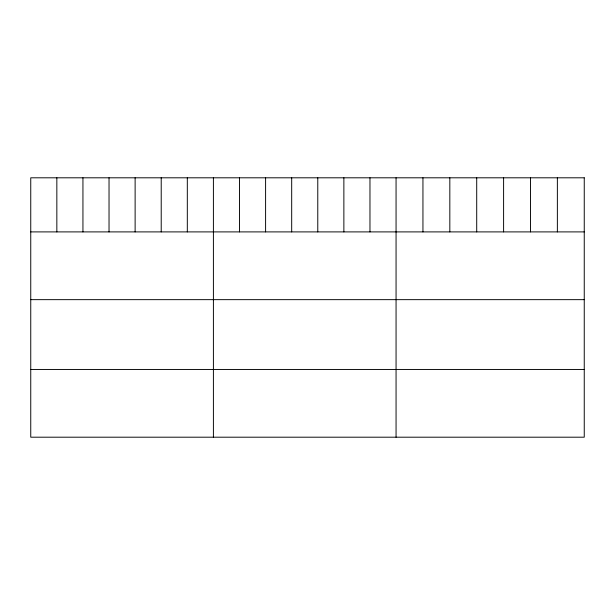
<?xml version="1.0" encoding="UTF-8"?>
<svg xmlns="http://www.w3.org/2000/svg" width="615" height="615" viewBox="0 0 615 615"><rect width="100%" height="100%" fill="white"/><g stroke="black" fill="none" stroke-linecap="round" stroke-linejoin="round"><path stroke-width="0.92" d="M30.75 231.901L584.25 231.901M30.75 299.651L584.25 299.651M30.75 369.454L584.25 369.454M557.367 177.804L557.367 231.901M530.484 177.804L530.484 231.901M503.6 177.804L503.6 231.901M476.71 177.804L476.71 231.901M449.826 177.804L449.826 231.901M422.943 177.804L422.943 231.901M396.06 177.804L396.06 437.196M369.969 177.804L369.969 231.901M343.87 177.804L343.87 231.901M317.778 177.804L317.778 231.901M291.687 177.804L291.687 231.901M265.595 177.804L265.595 231.901M239.496 177.804L239.496 231.901M213.405 177.804L213.405 437.196M187.314 177.804L187.314 231.901M161.215 177.804L161.215 231.901M135.123 177.804L135.123 231.901M109.032 177.804L109.032 231.901M82.94 177.804L82.94 231.901M56.841 177.804L56.841 231.901M584.25 177.804L30.75 177.804L30.75 437.196L584.25 437.196L584.25 177.804"/></g></svg>
